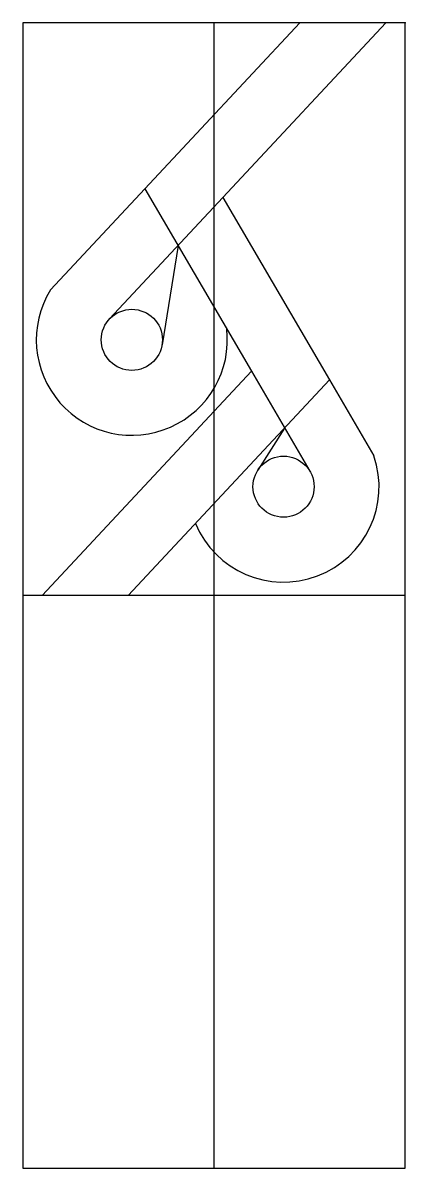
# Model space of a CAD drawing. Header units: millimetres. Extents: x -20 to 0, y -60 to 0.
import ezdxf

# ---------------------------------------------------------------- set-up
doc = ezdxf.new("R2010")
doc.units = ezdxf.units.MM
doc.layers.get('0').update_dxf_attribs({"linetype": 'CONTINUOUS'})

msp = doc.modelspace()

# ---------------------------------------------------------------- linework, layer by layer
for p, q in [((-5.513, 0), (-13.617, -8.688)), ((-10, -60), (-10, 0)), ((-1, 0), (-9.53, -9.145)), ((-13.617, -8.688), (-18.562, -13.99)), ((-13.617, -8.688), (-8.039, -18.248)), ((-9.53, -9.145), (-15.47, -15.513)), ((-9.53, -9.145), (-3.952, -18.705)), ((-11.88, -11.665), (-12.721, -16.86)), ((-8.039, -18.248), (-19, -30)), ((-8.039, -18.248), (-4.978, -23.494)), ((-3.952, -18.705), (-14.487, -30)), ((-3.952, -18.705), (-1.627, -22.69)), ((-6.302, -21.225), (-7.711, -23.442)), ((0, -30), (-20, -30))]:
    msp.add_line(p, q)
msp.add_lwpolyline([(0, 0), (-20, 0), (-20, -60), (0, -60)], close=True)
for centre in [(-14.3, -16.605), (-6.36, -24.3)]:
    msp.add_circle(centre, 1.6)
for centre, start, end in [((-14.3, -16.605), -211.52905, 6.59904), ((-6.36, -24.3), -157.27542, 18.78335)]:
    msp.add_arc(centre, 5, start, end)
msp.add_point((0, 0))

doc.saveas('drawing.dxf')
